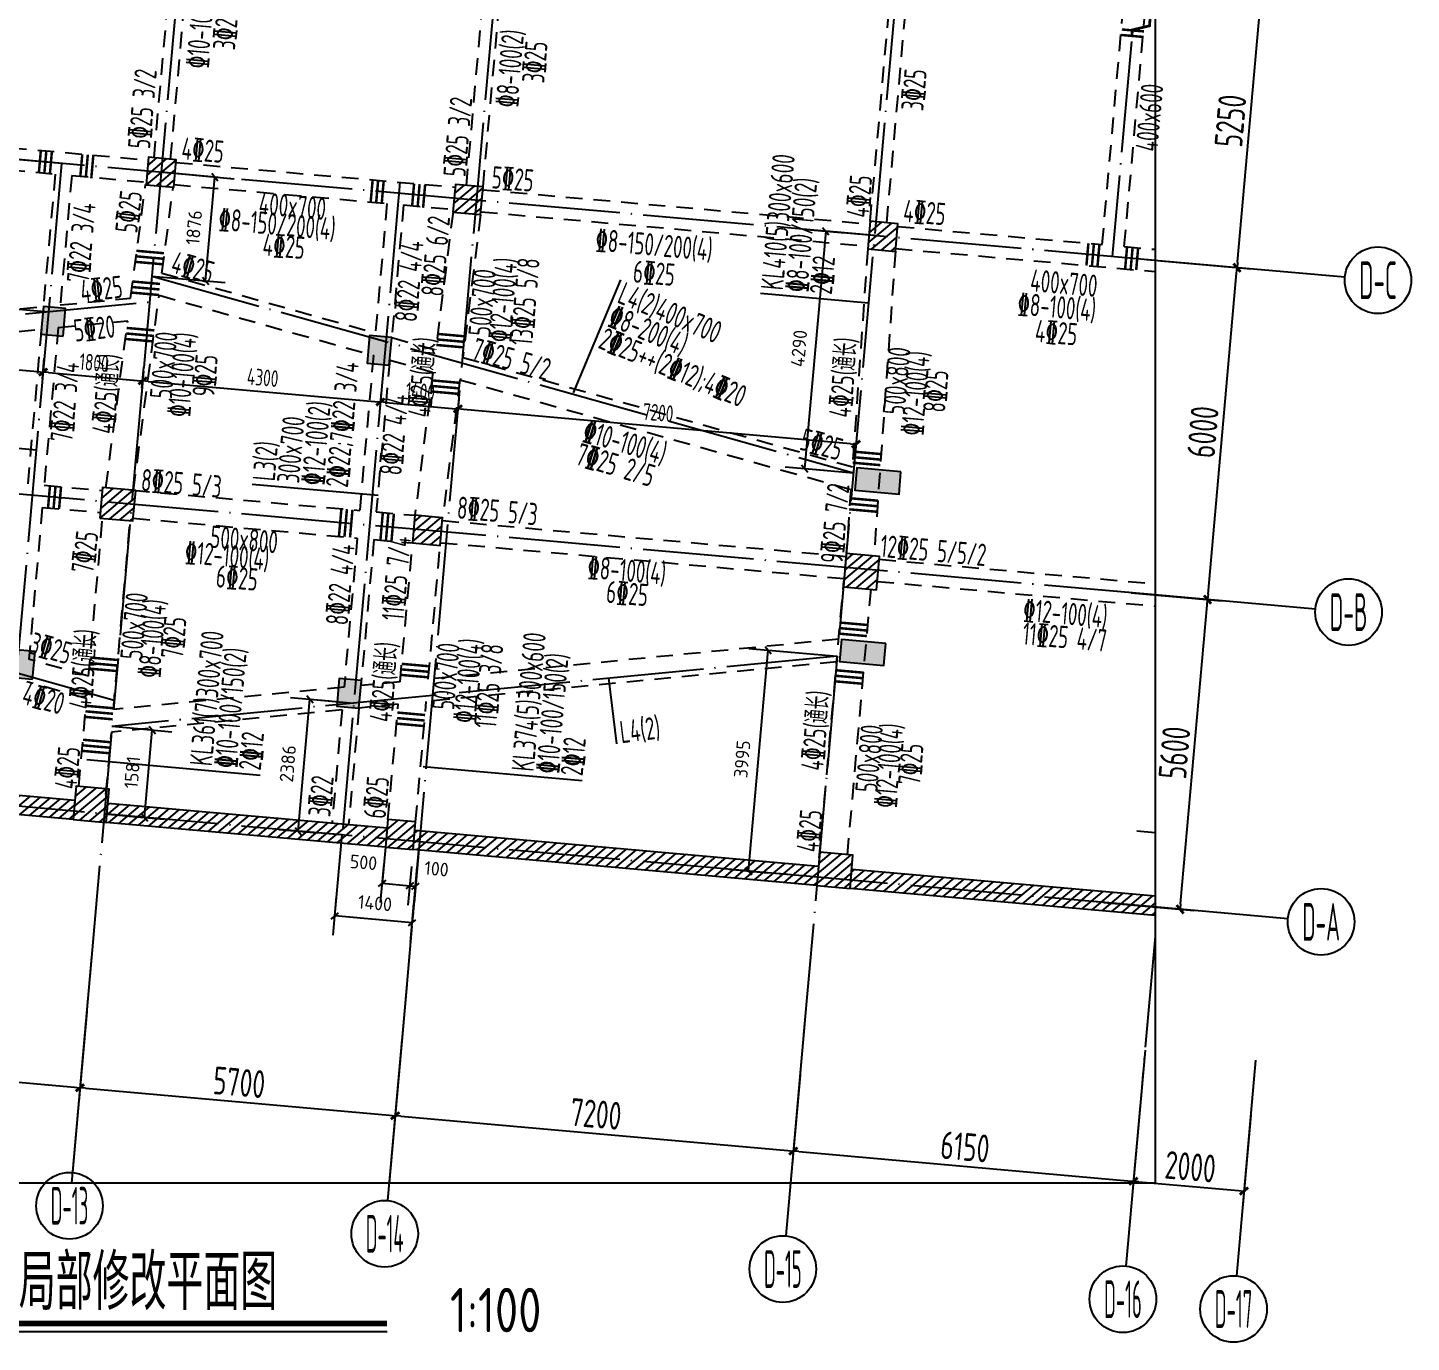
# Model space of a CAD drawing. Header units: millimetres. Extents: x 64473 to 386235, y 427387 to 703525.
# Drawn here: x 87080 to 112003, y 427387 to 451063 of the extents above; entities that cross this region are included whole.
import ezdxf
from ezdxf.enums import TextEntityAlignment as Align

# ---------------------------------------------------------------- set-up
doc = ezdxf.new("R2010")
doc.units = ezdxf.units.MM
doc.header["$LTSCALE"] = 100
doc.header["$PDMODE"] = 35
doc.header["$PDSIZE"] = 200
doc.linetypes.add('3', pattern=[5, 3, -2])
doc.linetypes.add('DOTE', pattern=[2.42, 2, -0.2, 0.02, -0.2])
for name, color, linetype in [('B-TEXT', 7, 'Continuous'), ('COLU', 7, 'Continuous'), ('DIM111', 3, 'Continuous'), ('HATCH', 254, 'Continuous'), ('h斜线-墙', 7, 'Continuous'), ('h斜线-柱', 7, 'Continuous'), ('L-AXIS', 3, 'Continuous'), ('L-dote', 253, 'DOTE'), ('L-吊筋', 1, 'Continuous'), ('L-箍筋', 1, 'Continuous'), ('PUB_DIM', 3, 'Continuous'), ('WALL', 3, 'Continuous'), ('垂直标注', 31, 'Continuous'), ('垂直钢筋', 27, 'Continuous'), ('层12000', 54, 'Continuous'), ('柱', 2, 'Continuous'), ('梁虚线', 4, '3'), ('梁说明', 2, 'Continuous'), ('水平标注', 2, 'Continuous'), ('水平钢筋', 30, 'Continuous'), ('沉降观测点', 7, 'Continuous')]:
    doc.layers.add(name, color=color, linetype=linetype)
doc.styles.add('_TCH_AXIS', font='tssdeng.shx', dxfattribs={"width": 0.7, "bigfont": 'tssdchn.shx'})
doc.styles.add('CADReader_TextStyle', font='tssdeng.shx', dxfattribs={"height": 0.2, "bigfont": 'gbcbig.shx'})
doc.styles.add('COMPLEX', font='tssdeng.shx', dxfattribs={"width": 0.7, "bigfont": 'tssdchn.shx'})
doc.styles.get("Standard").update_dxf_attribs({"font": 'tssdeng.shx', "width": 0.7, "bigfont": 'tssdchn.shx'})
doc.styles.add('TSSD_Dimension', font='Tssdeng.shx', dxfattribs={"width": 0.7, "bigfont": 'tssdchn.shx'})
doc.dimstyles.new('TSSD_100_100$0', dxfattribs={"dimtxt": 300, "dimasz": 100, "dimexe": 250, "dimexo": 250, "dimgap": 100, "dimtad": 1, "dimdec": 0, "dimzin": 0, "dimdsep": 46, "dimtxsty": 'TSSD_Dimension', "dimblk": '_tsdbk', "dimblk1": '_tsdbk', "dimblk2": '_tsdbk', "dimsah": 1, "dimcen": 0, "dimclrt": 7, "dimadec": 0, "dimazin": 0, "dimtfac": 1, "dimtdec": 0, "dimtix": 1, "dimtmove": 2, "dimatfit": 3, "dimldrblk": '_tsdbk', "dimfxl": 1, "dimtolj": 1, "dimtzin": 0, "dimarcsym": 0})
pattern_1 = [(39.931646, (-659548.43, -374800.4), (-81.517904, 97.384965), [])]
pattern_2 = [(39.931646, (-183448.6, -59234.35), (-81.517904, 97.384965), [])]

# ---------------------------------------------------------------- blocks, each defined once
blk = doc.blocks.new('_tsdbk')
blk.add_line((-1, 0), (0, 0))
at = {"const_width": 0.5}
blk.add_lwpolyline([(-0.7, -0.7), (0.7, 0.7)], dxfattribs=at)
blk = doc.blocks.new('*D855')
at = {"layer": 'Defpoints', "color": 0}
for p in [(93842, 433082), (101014, 432446), (100871, 430831)]:
    blk.add_point(p, dxfattribs=at)
at = {"layer": 'L-AXIS', "color": 0, "lineweight": -2}
for p, q in [((93820, 432833), (93677, 431218)), ((100992, 432197), (100849, 430582)), ((93799, 431459), (100771, 430840))]:
    blk.add_line(p, q, dxfattribs=at)
at = {"layer": 'L-AXIS', "color": 0, "lineweight": -2, "xscale": 100, "yscale": 100, "zscale": 100}
for p, rotation in [((93699, 431467), 174.9316457828995), ((100871, 430831), 354.9316457828995)]:
    blk.add_blockref('_tsdbk', p, dxfattribs=dict(at, rotation=rotation))
at = {"layer": 'L-AXIS', "color": 7, "insert": (97316, 431498), "char_height": 500, "attachment_point": 5, "rotation": 354.9316, "style": 'TSSD_Dimension'}
blk.add_mtext('\\A1;7200', dxfattribs=at)
blk = doc.blocks.new('*D856')
at = {"layer": 'Defpoints', "color": 0}
for p in [(88165, 433585), (93842, 433082), (93699, 431467)]:
    blk.add_point(p, dxfattribs=at)
at = {"layer": 'L-AXIS', "color": 0, "lineweight": -2}
for p, q in [((88143, 433336), (87999, 431722)), ((93820, 432833), (93677, 431218)), ((88121, 431962), (93600, 431476))]:
    blk.add_line(p, q, dxfattribs=at)
at = {"layer": 'L-AXIS', "color": 0, "lineweight": -2, "xscale": 100, "yscale": 100, "zscale": 100}
for p, rotation in [((88021, 431971), 174.9316457828995), ((93699, 431467), 354.9316457828995)]:
    blk.add_blockref('_tsdbk', p, dxfattribs=dict(at, rotation=rotation))
at = {"layer": 'L-AXIS', "color": 7, "insert": (90891, 432068), "char_height": 500, "attachment_point": 5, "rotation": 354.9316, "style": 'TSSD_Dimension'}
blk.add_mtext('\\A1;5700', dxfattribs=at)
blk = doc.blocks.new('*D857')
at = {"layer": 'Defpoints', "color": 0}
for p in [(82188, 434115), (88165, 433585), (88021, 431971)]:
    blk.add_point(p, dxfattribs=at)
at = {"layer": 'L-AXIS', "color": 0, "lineweight": -2}
for p, q in [((82166, 433866), (82023, 432252)), ((88143, 433336), (87999, 431722)), ((82145, 432492), (87922, 431980))]:
    blk.add_line(p, q, dxfattribs=at)
at = {"layer": 'L-AXIS', "color": 0, "lineweight": -2, "xscale": 100, "yscale": 100, "zscale": 100}
for p, rotation in [((82045, 432501), 174.9316457828995), ((88021, 431971), 354.9316457828995)]:
    blk.add_blockref('_tsdbk', p, dxfattribs=dict(at, rotation=rotation))
at = {"layer": 'L-AXIS', "color": 7, "insert": (85064, 432585), "char_height": 500, "attachment_point": 5, "rotation": 354.9316, "style": 'TSSD_Dimension'}
blk.add_mtext('\\A1;6000', dxfattribs=at)
blk = doc.blocks.new('*D858')
at = {"layer": 'Defpoints', "color": 0}
for p in [(101014, 432446), (107140, 431902), (106997, 430288)]:
    blk.add_point(p, dxfattribs=at)
at = {"layer": 'L-AXIS', "color": 0, "lineweight": -2}
for p, q in [((100992, 432197), (100849, 430582)), ((107118, 431653), (106975, 430039)), ((100971, 430822), (106897, 430297))]:
    blk.add_line(p, q, dxfattribs=at)
at = {"layer": 'L-AXIS', "color": 0, "lineweight": -2, "xscale": 100, "yscale": 100, "zscale": 100}
for p, rotation in [((100871, 430831), 174.9316457828995), ((106997, 430288), 354.9316457828995)]:
    blk.add_blockref('_tsdbk', p, dxfattribs=dict(at, rotation=rotation))
at = {"layer": 'L-AXIS', "color": 7, "insert": (103965, 430908), "char_height": 500, "attachment_point": 5, "rotation": 354.9316, "style": 'TSSD_Dimension'}
blk.add_mtext('\\A1;6150', dxfattribs=at)
blk = doc.blocks.new('*D859')
at = {"layer": 'Defpoints', "color": 0}
for p in [(107140, 431902), (109132, 431726), (108989, 430111)]:
    blk.add_point(p, dxfattribs=at)
at = {"layer": 'L-AXIS', "color": 0, "lineweight": -2}
for p, q in [((107118, 431653), (106975, 430039)), ((109110, 431477), (108967, 429862)), ((107097, 430279), (108890, 430120))]:
    blk.add_line(p, q, dxfattribs=at)
at = {"layer": 'L-AXIS', "color": 0, "lineweight": -2, "xscale": 100, "yscale": 100, "zscale": 100}
for p, rotation in [((106997, 430288), 174.9316457828995), ((108989, 430111), 354.9316457828995)]:
    blk.add_blockref('_tsdbk', p, dxfattribs=dict(at, rotation=rotation))
at = {"layer": 'L-AXIS', "color": 7, "insert": (108024, 430548), "char_height": 500, "attachment_point": 5, "rotation": 354.9316, "style": 'TSSD_Dimension'}
blk.add_mtext('\\A1;2000', dxfattribs=at)
blk = doc.blocks.new('2013120519334455')
at = {"layer": 'HATCH'}
h = blk.add_hatch(color=256, dxfattribs=at)
h.paths.add_polyline_path([(25000, 5100), (24200, 5100), (24200, 4700), (25000, 4700)])
h.paths.add_polyline_path([(25000, 2000), (24200, 2000), (24200, 1600), (25000, 1600)])
h.paths.add_polyline_path([(15650, 6200), (15650, 6700), (15250, 6700), (15250, 6200)])
h.paths.add_polyline_path([(15650, 0), (15650, 500), (15250, 500), (15250, 0)])
h.paths.add_polyline_path([(9750, 6200), (9750, 6700), (9350, 6700), (9350, 6200)])
h.paths.add_polyline_path([(9750, 0), (9750, 500), (9350, 500), (9350, 0)])
h.paths.add_polyline_path([(800, 5100), (0, 5100), (0, 4700), (800, 4700)])
h.paths.add_polyline_path([(800, 2000), (0, 2000), (0, 1600), (800, 1600)])
at = {"layer": '柱', "color": 2}
for points in [[(9750, 6200), (9750, 6700), (9350, 6700), (9350, 6200)], [(15650, 6200), (15650, 6700), (15250, 6700), (15250, 6200)], [(800, 5100), (0, 5100), (0, 4700), (800, 4700)], [(25000, 5100), (24200, 5100), (24200, 4700), (25000, 4700)], [(800, 2000), (0, 2000), (0, 1600), (800, 1600)], [(25000, 2000), (24200, 2000), (24200, 1600), (25000, 1600)], [(9750, 0), (9750, 500), (9350, 500), (9350, 0)], [(15650, 0), (15650, 500), (15250, 500), (15250, 0)]]:
    blk.add_lwpolyline(points, close=True, dxfattribs=at)
blk = doc.blocks.new('*D883')
at = {"layer": 'Defpoints', "color": 0}
for p in [(83140, 444852), (87358, 444861), (87324, 444481)]:
    blk.add_point(p, dxfattribs=at)
at = {"layer": 'DIM111', "color": 0, "lineweight": -2}
for p, q in [((83162, 445101), (83196, 445481)), ((83274, 445223), (87258, 444870)), ((87346, 444730), (87380, 445110))]:
    blk.add_line(p, q, dxfattribs=at)
at = {"layer": 'DIM111', "color": 0, "lineweight": -2, "xscale": 100, "yscale": 100, "zscale": 100}
for p, rotation in [((83174, 445232), 174.9316211074427), ((87358, 444861), 354.9316211074427)]:
    blk.add_blockref('_tsdbk', p, dxfattribs=dict(at, rotation=rotation))
at = {"layer": 'DIM111', "color": 7, "insert": (85288, 445296), "char_height": 300, "attachment_point": 5, "rotation": 354.9316, "style": 'TSSD_Dimension'}
blk.add_mtext('\\A1;4200', dxfattribs=at)
blk = doc.blocks.new('*D885')
at = {"layer": 'Defpoints', "color": 0}
for p in [(89151, 444702), (87324, 444481), (89117, 444322)]:
    blk.add_point(p, dxfattribs=at)
at = {"layer": 'DIM111', "color": 0, "lineweight": -2}
for p, q in [((87346, 444730), (87380, 445110)), ((89139, 444571), (89173, 444951)), ((87457, 444852), (89051, 444711))]:
    blk.add_line(p, q, dxfattribs=at)
at = {"layer": 'DIM111', "color": 0, "lineweight": -2, "xscale": 100, "yscale": 100, "zscale": 100}
for p, rotation in [((87358, 444861), 174.9315881653573), ((89151, 444702), 354.9315881653573)]:
    blk.add_blockref('_tsdbk', p, dxfattribs=dict(at, rotation=rotation))
at = {"layer": 'DIM111', "color": 7, "insert": (88276, 445030), "char_height": 300, "attachment_point": 5, "rotation": 354.9316, "style": 'TSSD_Dimension'}
blk.add_mtext('\\A1;1800', dxfattribs=at)
blk = doc.blocks.new('*D886')
at = {"layer": 'Defpoints', "color": 0}
for p in [(89188, 445124), (93471, 444744), (93434, 444322)]:
    blk.add_point(p, dxfattribs=at)
at = {"layer": 'DIM111', "color": 0, "lineweight": -2}
for p, q in [((89166, 444875), (89129, 444453)), ((89250, 444693), (93334, 444331)), ((93449, 444495), (93412, 444073))]:
    blk.add_line(p, q, dxfattribs=at)
at = {"layer": 'DIM111', "color": 0, "lineweight": -2, "xscale": 100, "yscale": 100, "zscale": 100}
for p, rotation in [((89151, 444702), 174.9316211074427), ((93434, 444322), 354.9316211074427)]:
    blk.add_blockref('_tsdbk', p, dxfattribs=dict(at, rotation=rotation))
at = {"layer": 'DIM111', "color": 7, "insert": (91314, 444761), "char_height": 300, "attachment_point": 5, "rotation": 354.9316, "style": 'TSSD_Dimension'}
blk.add_mtext('\\A1;4300', dxfattribs=at)
blk = doc.blocks.new('*D887')
at = {"layer": 'Defpoints', "color": 0}
for p in [(93471, 444744), (94866, 444620), (94828, 444198)]:
    blk.add_point(p, dxfattribs=at)
at = {"layer": 'DIM111', "color": 0, "lineweight": -2}
for p, q in [((93449, 444495), (93412, 444073)), ((93534, 444313), (94729, 444207)), ((94844, 444371), (94806, 443949))]:
    blk.add_line(p, q, dxfattribs=at)
at = {"layer": 'DIM111', "color": 0, "lineweight": -2, "xscale": 100, "yscale": 100, "zscale": 100}
for p, rotation in [((93434, 444322), 174.9315699368263), ((94828, 444198), 354.9315699368262)]:
    blk.add_blockref('_tsdbk', p, dxfattribs=dict(at, rotation=rotation))
at = {"layer": 'DIM111', "color": 7, "insert": (94153, 444509), "char_height": 300, "attachment_point": 5, "rotation": 354.9316, "style": 'TSSD_Dimension'}
blk.add_mtext('\\A1;1400', dxfattribs=at)
blk = doc.blocks.new('*D888')
at = {"layer": 'Defpoints', "color": 0}
for p in [(94866, 444620), (102038, 443984), (102000, 443562)]:
    blk.add_point(p, dxfattribs=at)
at = {"layer": 'DIM111', "color": 0, "lineweight": -2}
for p, q in [((94844, 444371), (94806, 443949)), ((94928, 444190), (101901, 443571)), ((102015, 443735), (101978, 443313))]:
    blk.add_line(p, q, dxfattribs=at)
at = {"layer": 'DIM111', "color": 0, "lineweight": -2, "xscale": 100, "yscale": 100, "zscale": 100}
for p, rotation in [((94828, 444198), 174.9316310439509), ((102000, 443562), 354.9316310439509)]:
    blk.add_blockref('_tsdbk', p, dxfattribs=dict(at, rotation=rotation))
at = {"layer": 'DIM111', "color": 7, "insert": (98436, 444129), "char_height": 300, "attachment_point": 5, "rotation": 354.9316, "style": 'TSSD_Dimension'}
blk.add_mtext('\\A1;7200', dxfattribs=at)
blk = doc.blocks.new('_AXISO')
blk.add_circle((0, 0), 0.5)
at = {"layer": 'B-TEXT', "style": 'COMPLEX', "width": 1.450893}
blk.add_attdef('A', text='', height=0.56, dxfattribs=at).set_placement((0.249375, -0.28), (0.749375, -0.28), align=Align.FIT)
blk = doc.blocks.new('*D891')
at = {"layer": 'Defpoints', "color": 0}
for p in [(107704, 452113), (109327, 451969), (107240, 446883)]:
    blk.add_point(p, dxfattribs=at)
at = {"layer": 'L-AXIS', "color": 0, "lineweight": -2}
for p, q in [((107953, 452091), (109576, 451947)), ((108872, 446839), (109318, 451869)), ((107489, 446861), (109112, 446717))]:
    blk.add_line(p, q, dxfattribs=at)
at = {"layer": 'L-AXIS', "color": 0, "lineweight": -2, "xscale": 100, "yscale": 100, "zscale": 100}
for p, rotation in [((109327, 451969), 84.93164578923876), ((108863, 446739), 264.9316457892388)]:
    blk.add_blockref('_tsdbk', p, dxfattribs=dict(at, rotation=rotation))
at = {"layer": 'L-AXIS', "color": 7, "insert": (108746, 449385), "char_height": 500, "attachment_point": 5, "rotation": 84.9316, "style": 'TSSD_Dimension'}
blk.add_mtext('\\A1;5250', dxfattribs=at)
blk = doc.blocks.new('*D892')
at = {"layer": 'Defpoints', "color": 0}
for p in [(107240, 446883), (108863, 446739), (106710, 440907)]:
    blk.add_point(p, dxfattribs=at)
at = {"layer": 'L-AXIS', "color": 0, "lineweight": -2}
for p, q in [((107489, 446861), (109112, 446717)), ((108342, 440862), (108854, 446640)), ((106959, 440885), (108582, 440741))]:
    blk.add_line(p, q, dxfattribs=at)
at = {"layer": 'L-AXIS', "color": 0, "lineweight": -2, "xscale": 100, "yscale": 100, "zscale": 100}
for p, rotation in [((108863, 446739), 84.93164578923876), ((108333, 440763), 264.9316457892388)]:
    blk.add_blockref('_tsdbk', p, dxfattribs=dict(at, rotation=rotation))
at = {"layer": 'L-AXIS', "color": 7, "insert": (108249, 443782), "char_height": 500, "attachment_point": 5, "rotation": 84.9316, "style": 'TSSD_Dimension'}
blk.add_mtext('\\A1;6000', dxfattribs=at)
blk = doc.blocks.new('*D893')
at = {"layer": 'Defpoints', "color": 0}
for p in [(106710, 440907), (108333, 440763), (106215, 435329)]:
    blk.add_point(p, dxfattribs=at)
at = {"layer": 'L-AXIS', "color": 0, "lineweight": -2}
for p, q in [((106959, 440885), (108582, 440741)), ((107847, 435285), (108324, 440663)), ((106464, 435307), (108087, 435163))]:
    blk.add_line(p, q, dxfattribs=at)
at = {"layer": 'L-AXIS', "color": 0, "lineweight": -2, "xscale": 100, "yscale": 100, "zscale": 100}
for p, rotation in [((108333, 440763), 84.93164578923876), ((107838, 435185), 264.9316457892388)]:
    blk.add_blockref('_tsdbk', p, dxfattribs=dict(at, rotation=rotation))
at = {"layer": 'L-AXIS', "color": 7, "insert": (107737, 438005), "char_height": 500, "attachment_point": 5, "rotation": 84.9316, "style": 'TSSD_Dimension'}
blk.add_mtext('\\A1;5600', dxfattribs=at)

msp = doc.modelspace()

# ---------------------------------------------------------------- hatches: boundary and pattern name
at = {"layer": 'h斜线-墙'}
h = msp.add_hatch(dxfattribs=at)
h.set_pattern_fill('ANSI31', color=256, scale=40, angle=-5.06835, style=0)
h.set_pattern_definition(pattern_2)
h.paths.add_polyline_path([(82749.1, 437610.9), (87928.8, 437151.6), (87897.9, 436802.9), (82718.2, 437262.3)])
h = msp.add_hatch(dxfattribs=at)
h.set_pattern_fill('ANSI31', color=256, scale=40, angle=-5.06835, style=0)
h.set_pattern_definition(pattern_2)
h.paths.add_polyline_path([(88526.4, 437098.5), (93556.7, 436652.4), (93525.8, 436303.8), (88495.5, 436749.9)])
h = msp.add_hatch(dxfattribs=at)
h.set_pattern_fill('ANSI31', color=256, scale=40, angle=-5.06835, style=0)
h.set_pattern_definition(pattern_2)
h.paths.add_polyline_path([(94054.7, 436608.2), (101326.2, 435963.3), (101295.3, 435614.7), (94023.8, 436259.6)])
h = msp.add_hatch(dxfattribs=at)
h.set_pattern_fill('ANSI31', color=256, scale=40, angle=-5.06835, style=0)
h.set_pattern_definition(pattern_2)
edge = h.paths.add_edge_path()
edge.add_line((107387.6, 435074.4), (101892.9, 435561.7))
edge.add_line((101892.9, 435561.7), (101923.8, 435910.3))
edge.add_line((101923.8, 435910.3), (107387.6, 435425.7))
at = {"layer": 'h斜线-柱'}
h = msp.add_hatch(dxfattribs=at)
h.set_pattern_fill('ANSI31', color=256, scale=40, angle=-5.06835, style=0)
h.set_pattern_definition(pattern_1)
h.paths.add_polyline_path([(89212.6, 448231.5), (89710.7, 448187.3), (89754.9, 448685.3), (89256.8, 448729.5)])
h = msp.add_hatch(dxfattribs=at)
h.set_pattern_fill('ANSI31', color=256, scale=40, angle=-5.06835, style=0)
h.set_pattern_definition(pattern_1)
h.paths.add_polyline_path([(94740.9, 447741.1), (95239, 447697), (95283.2, 448195), (94785.1, 448239.2)])
h = msp.add_hatch(dxfattribs=at)
h.set_pattern_fill('ANSI31', color=256, scale=40, angle=-5.06835, style=0)
h.set_pattern_definition(pattern_1)
h.paths.add_polyline_path([(102211.6, 447078.6), (102709.7, 447034.4), (102753.8, 447532.4), (102255.8, 447576.6)])
h = msp.add_hatch(dxfattribs=at)
h.set_pattern_fill('ANSI31', color=256, scale=40, angle=-5.06835, style=0)
h.set_pattern_definition(pattern_1)
h.paths.add_polyline_path([(88379.3, 442231.6), (88977, 442178.6), (89025.6, 442726.5), (88427.9, 442779.5)])
h = msp.add_hatch(dxfattribs=at)
h.set_pattern_fill('ANSI31', color=256, scale=40, angle=-5.06835, style=0)
h.set_pattern_definition(pattern_1)
h.paths.add_polyline_path([(94011.7, 441782.3), (94509.7, 441738.1), (94553.9, 442236.1), (94055.8, 442280.3)])
h = msp.add_hatch(dxfattribs=at)
h.set_pattern_fill('ANSI31', color=256, scale=40, angle=-5.06835, style=0)
h.set_pattern_definition([(39.931646, (-667517.16, -374093.82), (-81.517904, 97.384965), [])])
h.paths.add_polyline_path([(101772.3, 440993.4), (102370, 440940.4), (102423, 441538.1), (101825.3, 441591.1)])
h = msp.add_hatch(dxfattribs=at)
h.set_pattern_fill('ANSI31', color=256, scale=40, angle=-5.06835, style=0)
h.set_pattern_definition(pattern_1)
h.paths.add_polyline_path([(87897.9, 436802.9), (88495.5, 436749.9), (88548.5, 437347.6), (87950.9, 437400.6)])
h = msp.add_hatch(dxfattribs=at)
h.set_pattern_fill('ANSI31', color=256, scale=40, angle=-5.06835, style=0)
h.set_pattern_definition(pattern_1)
h.paths.add_polyline_path([(93525.8, 436303.8), (94023.8, 436259.6), (94068, 436757.7), (93569.9, 436801.8)])
h = msp.add_hatch(dxfattribs=at)
h.set_pattern_fill('ANSI31', color=256, scale=40, angle=-5.06835, style=0)
h.set_pattern_definition(pattern_1)
h.paths.add_polyline_path([(101295.3, 435614.7), (101892.9, 435561.7), (101945.9, 436159.3), (101348.3, 436212.3)])

# ---------------------------------------------------------------- linework, layer by layer
at = {"layer": 'COLU'}
for points in [[(89212.6, 448231.5), (89710.7, 448187.3), (89754.9, 448685.3), (89256.8, 448729.5)], [(94740.9, 447741.1), (95239, 447697), (95283.2, 448195), (94785.1, 448239.2)], [(102211.6, 447078.6), (102709.7, 447034.4), (102753.8, 447532.4), (102255.8, 447576.6)], [(88379.3, 442231.6), (88977, 442178.6), (89025.6, 442726.5), (88427.9, 442779.5)], [(94011.7, 441782.3), (94509.7, 441738.1), (94553.9, 442236.1), (94055.8, 442280.3)], [(101772.3, 440993.4), (102370, 440940.4), (102423, 441538.1), (101825.3, 441591.1)], [(87897.9, 436802.9), (88495.5, 436749.9), (88548.5, 437347.6), (87950.9, 437400.6)], [(93525.8, 436303.8), (94023.8, 436259.6), (94068, 436757.7), (93569.9, 436801.8)], [(101295.3, 435614.7), (101892.9, 435561.7), (101945.9, 436159.3), (101348.3, 436212.3)]]:
    msp.add_lwpolyline(points, close=True, dxfattribs=at)
at = {"layer": 'L-AXIS'}
for p, q in [((110805.3, 446567.1), (107239.9, 446883.3)), ((110275.2, 440590.5), (106709.8, 440906.8)), ((109780.5, 435012.4), (106215.1, 435328.6)), ((88230.6, 434329.5), (87886, 430443.8)), ((93908.4, 433825.9), (93563.7, 429940.3)), ((88164.6, 433585.3), (87869.1, 430253.3)), ((101080.2, 433189.8), (100735.6, 429304.2)), ((93842.4, 433081.8), (93591.5, 430253.3)), ((101014.2, 432445.7), (100819.8, 430253.3)), ((107206.2, 432646.5), (106861.5, 428760.9)), ((109198.3, 432469.8), (108853.7, 428584.2)), ((107140.2, 431902.4), (106993.9, 430253.3))]:
    msp.add_line(p, q, dxfattribs=at)
at = {"layer": 'L-dote', "ltscale": 10}
for p, q in [((92128, 478272.9), (88625.6, 438782.3)), ((97850.4, 478272.9), (93842.4, 433081.8)), ((105078.7, 478272.9), (101679.4, 439945.9)), ((107387.6, 455633.6), (106616.5, 446938.9)), ((107387.6, 446870.5), (65085, 450622.3)), ((107387.6, 440846.9), (65085, 444598.8)), ((101661.4, 439743.2), (101014.2, 432445.7)), ((107387.6, 435224.9), (65085, 438976.8)), ((88589.6, 438376.9), (88164.6, 433585.3)), ((107387.6, 434692.8), (107140.2, 431902.4))]:
    msp.add_line(p, q, dxfattribs=at)
at = {"layer": 'L-dote', "color": 1, "ltscale": 10}
for p, q in [((87692, 448617.3), (86667.2, 437062.7)), ((93785.8, 448277.6), (92736.6, 436448.5)), ((89318.1, 446590.2), (101954.4, 443045.9)), ((74998.7, 444741.1), (89276.7, 446123.7)), ((88640, 438944.7), (70052.2, 444158.2)), ((101661.4, 439743.2), (88598.6, 438478.3))]:
    msp.add_line(p, q, dxfattribs=at)
at = {"layer": 'L-吊筋', "const_width": 50}
msp.add_lwpolyline([(106969.9, 450923.2), (106978.7, 451022.8), (107286.4, 451095.9), (107326.1, 451544.1), (107036.1, 451670.2), (107045, 451769.8)], dxfattribs=at)
at = {"layer": 'L-箍筋', "const_width": 44.9}
for points in [[(106780.2, 450930.9), (107178.6, 450895.5)], [(106789, 451030.5), (107187.5, 450995.1)], [(87317.1, 448849.7), (87282.4, 448458.4)], [(87415.9, 448840.9), (87381, 448446.9)], [(87516.3, 448832), (87481.1, 448435.2)], [(88063.7, 448783.4), (88027.2, 448371.7)], [(88163.3, 448774.5), (88126.5, 448360.2)], [(88262.8, 448765.7), (88225.8, 448348.7)], [(93293.6, 448319.6), (93258.9, 447928.3)], [(93392.4, 448310.8), (93357.5, 447916.8)], [(93492.8, 448301.9), (93457.7, 447905.2)], [(94040.3, 448253.3), (94003.8, 447841.7)], [(94139.8, 448244.5), (94103.1, 447830.1)], [(94239.3, 448235.6), (94202.4, 447818.6)], [(106185.9, 447177.8), (106150.6, 446779.4)], [(106285.5, 447169), (106250.2, 446770.6)], [(106385.1, 447160.2), (106349.8, 446761.7)], [(106883.2, 447116), (106847.8, 446717.6)], [(106982.8, 447107.2), (106947.5, 446708.7)], [(107082.4, 447098.3), (107047.1, 446699.9)], [(89029.4, 446945), (89527.5, 446900.8)], [(89038.2, 447044.6), (89536.3, 447000.4)], [(89020.6, 446845.4), (89518.6, 446801.2)], [(88957.1, 446392.1), (89455.1, 446347.9)], [(88965.9, 446491.7), (89464, 446447.5)], [(88948.2, 446292.5), (89446.3, 446248.3)], [(88864.8, 445654.9), (89362.9, 445610.7)], [(88847.1, 445455.6), (89345.2, 445411.5)], [(88856, 445555.2), (89354, 445511.1)], [(94449.6, 445448.3), (94947.7, 445404.2)], [(94458.5, 445547.9), (94956.5, 445503.8)], [(94440.8, 445348.7), (94938.8, 445304.5)], [(94348.5, 444611.5), (94846.6, 444567.3)], [(94357.4, 444711.1), (94855.4, 444666.9)], [(94339.7, 444511.9), (94837.7, 444467.7)], [(101958.2, 443427.3), (102456.3, 443383.1)], [(101940.6, 443228.1), (102438.6, 443183.9)], [(101949.4, 443327.7), (102447.4, 443283.5)], [(87482.1, 442813.2), (87446.8, 442414.7)], [(87581.6, 442804.3), (87546.3, 442405.9)], [(87681.2, 442795.5), (87645.8, 442397.1)], [(92731.6, 442403.3), (92687.4, 441905)], [(92830.2, 442391.8), (92786, 441893.6)], [(92930.3, 442380.1), (92886.2, 441881.9)], [(101877.8, 442388.5), (102375.9, 442344.4)], [(101886.6, 442488.1), (102384.7, 442444)], [(101895.5, 442587.8), (102393.5, 442543.6)], [(93477.8, 442331.8), (93433.6, 441833.5)], [(93577.1, 442320.2), (93532.9, 441822)], [(93676.4, 442308.7), (93632.2, 441810.5)], [(101697.5, 440149.5), (102195.5, 440105.4)], [(101706.3, 440249.1), (102204.4, 440205)], [(101715.1, 440348.7), (102213.2, 440304.6)], [(88197.9, 439619.5), (88695.9, 439575.3)], [(88206.7, 439719.1), (88704.7, 439674.9)], [(88189, 439519.9), (88687.1, 439475.7)], [(93801, 439406.5), (94299, 439362.3)], [(93809.8, 439506.1), (94307.8, 439461.9)], [(93818.6, 439605.7), (94316.7, 439561.6)], [(101630.2, 439390.8), (102128.2, 439346.6)], [(101639, 439490.4), (102137.1, 439446.2)], [(101621.3, 439291.2), (102119.4, 439247)], [(88111.9, 438650.8), (88610, 438606.6)], [(88120.8, 438750.4), (88618.8, 438706.2)], [(88129.6, 438850), (88627.7, 438805.9)], [(93732, 438628.7), (94230, 438584.5)], [(93740.8, 438728.3), (94238.9, 438684.1)], [(93723.1, 438529.1), (94221.2, 438484.9)], [(88066.5, 438138.7), (88564.6, 438094.6)], [(88075.3, 438238.3), (88573.4, 438194.2)], [(88057.7, 438039.1), (88555.7, 437994.9)]]:
    msp.add_lwpolyline(points, dxfattribs=at)
at = {"layer": 'PUB_DIM', "color": 254, "linetype": 'Continuous', "true_color": 0xd6d6d6}
for points in [[(87692, 448617.3), (85773.2, 448787.5), (85536.4, 446117.5), (87455.2, 445947.3)], [(89318.1, 446590.2), (90285.7, 446504.4), (90451.4, 448372.6), (89483.8, 448458.4)], [(90102.8, 448403.5), (90800, 448341.7)], [(90395.2, 448439.7), (90507.5, 448305.5)], [(102333.3, 447318.8), (101454.4, 447396.7), (101075.4, 443123.9), (101954.4, 443045.9)], [(101105.8, 447427.6), (101803, 447365.8)], [(101398.2, 447463.8), (101510.6, 447329.6)], [(89937.1, 446535.3), (90634.3, 446473.4)], [(90229.5, 446571.5), (90341.9, 446437.3)], [(100726.8, 443154.8), (101424.1, 443093)], [(101019.3, 443191), (101131.6, 443056.8)], [(100362, 439920.6), (100474.3, 439786.4)], [(101308.5, 435764.1), (100065.2, 435874.4), (100418.2, 439853.5), (101661.4, 439743.2)], [(100069.5, 439884.4), (100766.8, 439822.6)], [(91815, 439001.1), (92512.2, 438939.2)], [(92743.3, 436523.8), (91952.8, 436593.9), (92163.6, 438970.2), (92954.1, 438900)], [(92107.4, 439037.2), (92219.8, 438903.1)], [(88459, 436903.8), (89185.6, 436839.3), (89325.2, 438413.8), (88598.6, 438478.3)], [(88976.6, 438444.8), (89673.9, 438382.9)], [(89269.1, 438480.9), (89381.4, 438346.8)], [(89129.4, 436906.4), (89241.8, 436772.2)], [(88837, 436870.2), (89534.2, 436808.4)], [(91896.7, 436661), (92009, 436526.8)], [(91604.2, 436624.8), (92301.5, 436563)], [(94136.7, 436400.2), (94007.3, 434941.5), (92613.9, 435065.1), (92743.3, 436523.8)], [(93525.8, 436303.8), (93468.1, 435653.8), (93966.2, 435609.6), (94065.8, 435600.8), (94123.4, 436250.8)], [(93437.2, 435305.2), (93499, 436002.4)], [(93935.2, 435261), (93997.1, 435958.2)], [(94034.9, 435252.1), (94096.7, 435949.4)], [(99716.6, 435905.3), (100413.9, 435843.5)], [(100009.1, 435941.5), (100121.4, 435807.3)], [(93401, 435597.6), (93535.2, 435709.9)], [(93899.1, 435553.4), (94033.3, 435665.8)], [(93998.7, 435544.6), (94132.9, 435656.9)], [(92583, 434716.4), (92644.9, 435413.7)], [(93976.4, 434592.8), (94038.2, 435290.1)], [(92546.8, 435008.9), (92681, 435121.2)], [(93940.2, 434885.3), (94074.4, 434997.7)]]:
    msp.add_lwpolyline(points, dxfattribs=at)
at = {"layer": 'WALL'}
for points in [[(82749.1, 437610.9), (87928.8, 437151.6), (87897.9, 436802.9), (82718.2, 437262.3)], [(88526.4, 437098.5), (93556.7, 436652.4), (93525.8, 436303.8), (88495.5, 436749.9)], [(94054.7, 436608.2), (101326.2, 435963.3), (101295.3, 435614.7), (94023.8, 436259.6)]]:
    msp.add_lwpolyline(points, close=True, dxfattribs=at)
msp.add_lwpolyline([(107387.6, 435074.4), (101892.9, 435561.7), (101923.8, 435910.3), (107387.6, 435425.7)], dxfattribs=at)
at = {"layer": '垂直标注'}
for p, q in [((100278.9, 446280.8), (102225.9, 446108.2)), ((91270.7, 437596.7), (88143.4, 437874)), ((97068.6, 437497.7), (94206.4, 437751.5)), ((107058.9, 436599.8), (107387.6, 436570.6))]:
    msp.add_line(p, q, dxfattribs=at)
at = {"layer": '垂直标注', "color": 6}
for p, q in [((84947.3, 443662.2), (87241.6, 443458.7)), ((91122.8, 442843.1), (93393.4, 442641.7))]:
    msp.add_line(p, q, dxfattribs=at)
at = {"layer": '层12000', "color": 30, "linetype": '3'}
for p, q in [((87574.7, 448426.9), (87362.9, 446038.9)), ((87873.5, 448400.4), (87666.7, 446068.3)), ((88935, 446191.1), (89202.6, 448236.3)), ((89498.4, 446643.5), (89700, 448184.2)), ((93551.2, 447896.9), (93344.4, 445564.7)), ((93850.1, 447870.4), (93638.3, 445482.3)), ((94741.5, 447748.4), (94429.4, 445260.4)), ((95239, 447697), (94916.2, 445123.9)), ((102211.6, 447078.6), (101935.4, 443155.1)), ((102710, 447038.4), (102323.7, 441550.9)), ((89498.4, 446643.5), (93344.4, 445564.7)), ((87666.7, 446068.3), (88935, 446191.1)), ((88985.9, 442726), (89446, 446242.7)), ((89446, 446242.7), (93308.4, 445159.4)), ((83463.1, 445661.2), (87362.9, 446038.9)), ((83427.2, 445255.9), (87326.9, 445633.5)), ((87326.9, 445633.5), (87080, 442848.8)), ((87630.7, 445663), (87378.8, 442822.3)), ((87630.7, 445663), (88881.7, 445784.1)), ((88488.4, 442778.1), (88881.7, 445784.1)), ((93638.2, 445482.3), (94429.4, 445260.4)), ((93308.4, 445159.4), (93060.9, 442368.6)), ((93602.3, 445077), (93359.7, 442342.1)), ((93602.3, 445077), (94379, 444859.1)), ((94916.2, 445123.9), (101935.4, 443155.1)), ((94379, 444859.1), (94056.4, 442287.6)), ((94865.8, 444722.6), (94553.9, 442236.1)), ((94865.8, 444722.6), (101906.7, 442747.7)), ((88975.5, 442730.9), (93060.9, 442368.6)), ((101906.7, 442747.7), (101825.3, 441591.1)), ((87343.4, 442423.9), (87100.8, 439688)), ((88177.2, 439386.1), (88429.1, 442227.2)), ((88625.6, 438782.3), (88931.6, 442233)), ((88981.4, 442228.4), (93016.7, 441870.5)), ((93359.7, 442342.1), (94056.6, 442280.3)), ((93016.7, 441870.5), (92778.5, 439184.4)), ((93315.6, 441844), (93082.3, 439213.9)), ((93315.6, 441844), (94012.9, 441782.2)), ((93789.9, 439282.4), (94011.7, 441782.3)), ((94296.3, 439331.4), (94509.7, 441738.2)), ((101846.3, 436168.2), (102270.4, 440949.2)), ((101688.4, 440047.2), (94296.3, 439331.4)), ((88177.2, 439386.1), (87100.8, 439688)), ((101652.4, 439641.9), (94260.3, 438926.1)), ((101339.4, 436112.7), (101661.4, 439743.2)), ((88141.2, 438980.8), (87064.8, 439282.7)), ((92778.5, 439184.4), (88625.6, 438782.3)), ((93789.9, 439282.4), (93082.3, 439213.9)), ((88000.7, 437396.2), (88141.2, 438980.8)), ((94068, 436757.7), (94260.3, 438926.1)), ((92742.6, 438779.1), (88589.6, 438376.9)), ((92742.6, 438779.1), (92561.8, 436740.7)), ((93046.3, 438808.5), (92860.6, 436714.1)), ((93754, 438877), (93046.3, 438808.5)), ((93569.9, 436801.5), (93754, 438877)), ((88489.8, 437251.6), (88588, 438358.3))]:
    msp.add_line(p, q, dxfattribs=at)
at = {"layer": '层12000', "color": 254}
msp.add_lwpolyline([(65058.5, 478278.6), (107387.9, 478278.6), (107387.9, 430253.3), (65058.5, 430253.3)], close=True, dxfattribs=at)
at = {"layer": '梁虚线'}
for p, q in [((89356.4, 448720.5), (89776, 453451.9)), ((89655.3, 448694.3), (90074.9, 453425.8)), ((94984.3, 448221.5), (95404, 452952.9)), ((95283.2, 448195), (95651.3, 452345.7)), ((102554.6, 447550.2), (102974.3, 452281.6)), ((106435, 447155.8), (106863.4, 451986.8)), ((106833.4, 447120.4), (107261.8, 451951.5)), ((102255.8, 447576.3), (102623.9, 451727.3)), ((83773.7, 449165.6), (89252.2, 448679.7)), ((83738.8, 448767.1), (87574.7, 448426.9)), ((89750.2, 448635.5), (94780.5, 448189.4)), ((87873.5, 448400.4), (89217.3, 448281.2)), ((89715.3, 448237.1), (93551.2, 447896.9)), ((95278.5, 448145.2), (102251.1, 447526.8)), ((93850.1, 447870.4), (94745.4, 447791)), ((95243.6, 447746.8), (102216.3, 447128.3)), ((102749.2, 447482.7), (106435, 447155.8)), ((106833.4, 447120.4), (107387.6, 447071.3)), ((102714.3, 447084.2), (107387.6, 446669.7)), ((87378.8, 442822.3), (88423.5, 442729.7)), ((87343.4, 442423.9), (88388.2, 442331.2)), ((88625.6, 438782.3), (88931.6, 442233)), ((94550.2, 442186.3), (101820.7, 441541.5)), ((94515.4, 441787.8), (101785.8, 441143)), ((102418.6, 441488.4), (107387.6, 441047.7)), ((102383.2, 441090), (107387.6, 440646.1))]:
    msp.add_line(p, q, dxfattribs=at)
at = {"layer": '梁虚线', "color": 30}
msp.add_line((101679.4, 439945.9), (101781.1, 441093), dxfattribs=at)
at = {"layer": '梁说明', "const_width": 100}
msp.add_lwpolyline([(93552.4, 427723.8), (77850.1, 427723.8)], dxfattribs=at)
at = {"layer": '梁说明'}
msp.add_lwpolyline([(93552.4, 427573.8), (77850.1, 427573.8)], dxfattribs=at)
at = {"layer": '水平标注', "color": 6}
for p, q in [((97760.9, 446522.8), (96905.9, 444488.3)), ((97693.2, 438164.7), (97547.4, 439347.1))]:
    msp.add_line(p, q, dxfattribs=at)

# ---------------------------------------------------------------- block references
at = {"layer": 'L-AXIS'}
ref = msp.add_blockref('_AXISO', (111402.9, 446514.1), dxfattribs=dict(at, xscale=1199.999999999998, yscale=1200, zscale=1200, rotation=359.9996457873791))
ref.add_attrib('A', 'D-C', dxfattribs={"color": 7, "height": 678.82, "rotation": 359.99965, "style": '_TCH_AXIS', "width": 0.33871}).set_placement((111063.5, 446174.7), (111742.3, 446174.7), align=Align.FIT)
ref = msp.add_blockref('_AXISO', (110872.9, 440537.5), dxfattribs=dict(at, xscale=1199.999999999998, yscale=1200, zscale=1200, rotation=359.9996457873791))
ref.add_attrib('A', 'D-B', dxfattribs={"color": 7, "height": 678.82, "rotation": 359.99965, "style": '_TCH_AXIS', "width": 0.344262}).set_placement((110533.5, 440198.1), (111212.3, 440198.1), align=Align.FIT)
ref = msp.add_blockref('_AXISO', (110378.1, 434959.4), dxfattribs=dict(at, xscale=1199.999999999998, yscale=1200, zscale=1200, rotation=359.9996457873791))
ref.add_attrib('A', 'D-A', dxfattribs={"color": 7, "height": 678.82, "rotation": 359.99965, "style": '_TCH_AXIS', "width": 0.333333}).set_placement((110038.7, 434620), (110717.6, 434620), align=Align.FIT)
ref = msp.add_blockref('_AXISO', (87833, 429846.2), dxfattribs=dict(at, xscale=1199.999999999998, yscale=1200, zscale=1200, rotation=359.9996457873791))
ref.add_attrib('A', 'D-13', dxfattribs={"color": 7, "height": 678.82, "rotation": 359.99965, "style": '_TCH_AXIS', "width": 0.337662}).set_placement((87493.6, 429506.8), (88172.4, 429506.8), align=Align.FIT)
ref = msp.add_blockref('_AXISO', (93510.7, 429342.6), dxfattribs=dict(at, xscale=1199.999999999998, yscale=1200, zscale=1200, rotation=359.9996457873791))
ref.add_attrib('A', 'D-14', dxfattribs={"color": 7, "height": 678.82, "rotation": 359.99965, "style": '_TCH_AXIS', "width": 0.333333}).set_placement((93171.3, 429003.2), (93850.1, 429003.2), align=Align.FIT)
ref = msp.add_blockref('_AXISO', (100682.6, 428706.5), dxfattribs=dict(at, xscale=1199.999999999998, yscale=1200, zscale=1200, rotation=359.9996457873791))
ref.add_attrib('A', 'D-15', dxfattribs={"color": 7, "height": 678.82, "rotation": 359.99965, "style": '_TCH_AXIS', "width": 0.337662}).set_placement((100343.2, 428367.1), (101022, 428367.1), align=Align.FIT)
ref = msp.add_blockref('_AXISO', (106808.5, 428163.2), dxfattribs=dict(at, xscale=1199.999999999998, yscale=1200, zscale=1200, rotation=359.9996457873791))
ref.add_attrib('A', 'D-16', dxfattribs={"color": 7, "height": 678.82, "rotation": 359.99965, "style": '_TCH_AXIS', "width": 0.342105}).set_placement((106469.1, 427823.8), (107147.9, 427823.8), align=Align.FIT)
ref = msp.add_blockref('_AXISO', (108800.7, 427986.5), dxfattribs=dict(at, xscale=1199.999999999998, yscale=1200, zscale=1200, rotation=359.9996457873791))
ref.add_attrib('A', 'D-17', dxfattribs={"color": 7, "height": 678.82, "rotation": 359.99965, "style": '_TCH_AXIS', "width": 0.337662}).set_placement((108461.3, 427647.1), (109140.1, 427647.1), align=Align.FIT)
at = {"layer": '沉降观测点', "rotation": 354.931621106704}
msp.add_blockref('2013120519334455', (77457.5, 440191.1), dxfattribs=at)

# ---------------------------------------------------------------- texts
at = {"layer": 'PUB_DIM', "color": 7, "style": 'CADReader_TextStyle'}
for s, rotation, p in [('1876', 84.93165, (90075.7, 447464.4)), ('4290', 84.93165, (100972.1, 445286.3)), ('3995', 444.93164, (99948.8, 437889.9)), ('1581', 444.93164, (88962.6, 437652.5)), ('2386', 444.93164, (91765.4, 437808)), ('500', 354.93165, (93130, 436030.1)), ('100', 354.93165, (94444.9, 435913.5)), ('1400', 354.93165, (93336.6, 435296.1))]:
    msp.add_text(s, height=245, rotation=rotation, dxfattribs=at).set_placement(p, align=Align.MIDDLE)
at = {"layer": '垂直标注', "color": 1, "width": 0.65}
for s, height, rotation, p in [('KL410(5)300x600', 403, 84.93167, (100685.4, 446325.3)), ('L3(2)', 401, 84.93163, (91529.3, 442887.5)), ('KL361(7)300x700', 403, 84.93172, (90399, 437754.5)), ('KL374(5)300x600', 403, 84.93178, (96194.8, 437655.9))]:
    msp.add_text(s, height=height, rotation=rotation, dxfattribs=at).set_placement(p)
at = {"layer": '垂直标注', "width": 0.65}
for s, height, rotation, p in [('%%1328-100/150(2)', 402, 84.93167, (101124.8, 446286.3)), ('2%%13212', 401, 84.93167, (101564.2, 446247.4)), ('%%13210-100/150(2)', 402, 84.93172, (90838.4, 437715.5)), ('%%13210-100/150(2)', 402, 84.93178, (96635.3, 437616.8)), ('2%%13212', 401, 84.93172, (91277.8, 437676.6)), ('2%%13212', 401, 84.93178, (97075.8, 437577.8))]:
    msp.add_text(s, height=height, rotation=rotation, dxfattribs=at).set_placement(p)
at = {"layer": '垂直标注', "color": 6, "width": 0.65}
for s, height, p in [('2%%13222;7%%13222 3/4', 401, (92847.4, 442770.6)), ('%%13212-100(2)', 402, (92408, 442809.6)), ('300x700', 401, (91968.7, 442848.6))]:
    msp.add_text(s, height=height, rotation=84.93163, dxfattribs=at).set_placement(p)
at = {"layer": '垂直钢筋', "color": 6, "width": 0.65}
for s, rotation, p in [('%%13210-100(2)', 84.93169, (90327.1, 450315.9)), ('3%%13325', 84.93169, (90812.9, 450649.5)), ('5%%13325 3/2', 84.93169, (89282.6, 448869.5)), ('3%%13325', 84.93159, (103211, 449554.8)), ('5%%13325 3/2', 84.93178, (94963.4, 448365.2)), ('4%%13325', 84.93159, (102227.1, 447631.3)), ('5%%13325 ', 82.54557, (89049.8, 447347.9)), ('7%%13322 3/4', 84.93163, (88180.8, 446460.2)), ('8%%13325 6/2', 84.93178, (94562.6, 446211.7)), ('8%%13322 4/4', 84.93163, (94085.5, 445751.7)), ('%%13212-100(4)', 84.93163, (95772.2, 445385.3)), ('13%%13325 5/8', 84.93163, (96167.8, 445326.6)), ('500x700', 84.93163, (95413.8, 445497.6)), ('500x700', 84.93163, (89675.9, 444368.4)), ('%%13210-100(4)', 84.93163, (89989.4, 444037.4)), ('4%%13325(通长)', 84.93163, (94326.9, 444034.6)), ('4%%13325(通长)', 84.93159, (101907.7, 444031.1)), ('4%%13325(通长)', 84.93163, (88634, 443737.7)), ('9%%13325 ', 84.93163, (90440.5, 444404.3)), ('500x800', 84.93148, (102877.3, 444079.6)), ('%%13212-100(4)', 84.93164, (103200.5, 443704)), ('7%%13322 3/4', 84.93163, (87885.5, 443591.3)), ('8%%13325 ', 84.93164, (103602.4, 444121.5)), ('8%%13322 4/4', 84.93163, (93811.8, 442990.4)), ('9%%13325 7/2', 84.93167, (101757.9, 441404.2)), ('7%%13325 ', 82.54557, (88260.6, 441224.2)), ('11%%13325 7/4', 84.93148, (93851.6, 440373.8)), ('8%%13322 4/4', 84.93163, (92844.7, 440290.2)), ('500x700', 84.93163, (89144.2, 439670.9)), ('%%1328-100(4)', 84.93163, (89457.8, 439340)), ('7%%13325 ', 84.93163, (89877.1, 439691.8)), ('4%%13325(通长)', 84.93163, (88221.7, 438778)), ('4%%13325(通长)', 84.93163, (93633.9, 438546.5)), ('500x700', 84.93163, (94760.8, 438764.8)), ('%%13212-100(4)', 84.93163, (95140.6, 438526.5)), ('11%%13325 3/8', 84.93163, (95518.1, 438434.5)), ('4%%13325(通长)', 84.93163, (101406.6, 437672.1)), ('500x800', 84.93163, (102382.4, 437278.1)), ('%%13212-100(4)', 84.93163, (102720.8, 436998.5)), ('7%%13325 ', 84.93163, (103153.7, 437410.6)), ('4%%13325', 84.93172, (87962.9, 437338.2)), ('3%%13322', 84.93163, (92530.3, 436839.7)), ('6%%13325 ', 84.93157, (93527.2, 436806.5)), ('4%%13325', 84.93167, (101328.6, 436203))]:
    msp.add_text(s, height=400, rotation=rotation, dxfattribs=at).set_placement(p)
at = {"layer": '垂直钢筋', "color": 0, "width": 0.65}
for s, rotation, p in [('%%1328-100(2)', 84.93178, (95901.5, 449615.8)), ('3%%13325', 84.93178, (96382.1, 450054.6)), ('400x600', 84.93157, (107431.1, 448822.2))]:
    msp.add_text(s, height=400, rotation=rotation, dxfattribs=at).set_placement(p)
at = {"layer": '梁说明', "text_generation_flag": 6, "width": 0.7}
msp.add_text('D-11至D-17轴地下室顶板梁局部修改平面图', height=1000, rotation=180, dxfattribs=at).set_placement((78069.5, 427970))
at = {"layer": '梁说明', "width": 0.8}
msp.add_text('1:100', height=800, dxfattribs=at).set_placement((94687.1, 427568))
at = {"layer": '水平标注', "color": 1, "width": 0.65}
msp.add_text('L4(2)400x700', height=403, rotation=337.20622, dxfattribs=at).set_placement((97679.1, 446120))
at = {"layer": '水平标注', "color": 6, "width": 0.65}
for s, height, rotation, p in [('%%1328-200(4)', 402, 337.20622, (97507.3, 445711.3)), ('2%%13325++(2%%13212);4%%13320', 401, 337.20622, (97335.6, 445302.6)), ('%%13210-100(4)', 402, 343.13222, (97050.3, 443627.1)), ('7%%13325 2/5 ', 402, 343.13222, (96921.9, 443203.9)), ('L4(2)', 403, 7.0336, (97773.2, 438174.5))]:
    msp.add_text(s, height=height, rotation=rotation, dxfattribs=at).set_placement(p)
at = {"layer": '水平钢筋', "color": 6, "width": 0.65}
for s, rotation, p in [('4%%13325', 354.93165, (89840.2, 448691.1)), ('5%%13325', 354.93164, (95426.2, 448172.3)), ('400x700', 354.93165, (91231.5, 447702.8)), ('4%%13325', 354.93169, (102840.3, 447568.3)), ('%%1328-150/200(4)', 354.93165, (90503.8, 447420.5)), ('%%1328-150/200(4)', 354.93164, (97293.9, 447047.6)), ('4%%13325', 354.93159, (91299.3, 446960.3)), ('4%%13325 ', 343.98629, (89636.9, 446656.4)), ('6%%13325', 354.93159, (97970.9, 446475.8)), ('400x700', 354.93168, (105127.5, 446317.2)), ('4%%13325 ', 6.46247, (88052.6, 446117.6)), ('%%1328-100(4)', 354.93168, (104895.9, 445896)), ('5%%13320', 6.46247, (87935.3, 445405.5)), ('4%%13325', 354.93159, (105212.9, 445404.6)), ('7%%13325 5/2 ', 343.98629, (95050.5, 445097.1)), ('5%%13325 ', 343.98629, (100964.4, 443469.3)), ('8%%13325 5/3', 354.93161, (89110, 442722.1)), ('8%%13325 5/3', 354.93165, (94801.6, 442224.7)), ('500x800', 354.93161, (90356.8, 441700)), ('12%%13325 5/5/2', 354.93167, (102425.9, 441533.1)), ('%%13212-100(4)', 354.93161, (89896.8, 441422.8)), ('%%1328-100(4)', 354.93165, (97150, 441151.5)), ('6%%13325 ', 354.93162, (90459, 440986.6)), ('6%%13325', 354.93162, (97487.3, 440706.9)), ('%%13212-100(4)', 354.93161, (104996.3, 440381.9)), ('3%%13325 ', 343.98629, (87083, 439796.6)), ('11%%13325 4/7', 354.93162, (104987.6, 439955.2)), ('4%%13320', 343.98629, (86953.5, 438891.5))]:
    msp.add_text(s, height=400, rotation=rotation, dxfattribs=at).set_placement(p)

# ---------------------------------------------------------------- dimensions: what is measured, and where the dimension line sits
at = {"layer": 'DIM111'}
for p1, p2, distance, picture, middle in [((83140.4, 444852.3), (87324.1, 444481.2), 381.2, '*D883', (85288, 445295.5)), ((87324.1, 444481.2), (89116.9, 444322.2), 381.2, '*D885', (88276.3, 445030.5)), ((89188, 445124), (93471.4, 444744.1), -423.7, '*D886', (91314.4, 444761)), ((93471.4, 444744.1), (94865.7, 444620.4), -423.7, '*D887', (94153.2, 444509.2)), ((94865.7, 444620.4), (102037.6, 443984.3), -423.7, '*D888', (98436.3, 444129.4))]:
    dim = msp.add_aligned_dim(p1=p1, p2=p2, distance=distance, dimstyle='TSSD_100_100$0', dxfattribs=at)
    dim.commit()
    dim.dimension.update_dxf_attribs({"geometry": picture, "text_midpoint": middle})
at = {"layer": 'L-AXIS'}
for base, p1, p2, angle, picture, middle in [((109326.8, 451968.8), (107239.9, 446883.3), (107703.7, 452112.8), 84.93165, '*D891', (108746.2, 449385)), ((108863, 446739.3), (106709.8, 440906.8), (107239.9, 446883.3), 84.93165, '*D892', (108249.3, 443782)), ((108332.9, 440762.8), (106215.1, 435328.9), (106709.8, 440906.8), 84.93165, '*D893', (107736.9, 438004.8)), ((88021.5, 431970.9), (82188.1, 434115.4), (88164.6, 433585.3), 354.93165, '*D857', (85064.1, 432584.6)), ((93699.2, 431467.4), (88164.6, 433585.3), (93842.4, 433081.8), 354.93165, '*D856', (90891.2, 432067.8)), ((100871, 430831.3), (93842.4, 433081.8), (101014.2, 432445.7), 354.93165, '*D855', (97316, 431498)), ((106997, 430288), (101014.2, 432445.7), (107140.2, 431902.4), 354.93165, '*D858', (103964.9, 430908.3)), ((108989.2, 430111.3), (107140.2, 431902.4), (109132.3, 431725.7), 354.93165, '*D859', (108024, 430548.3))]:
    dim = msp.add_linear_dim(base=base, p1=p1, p2=p2, angle=angle, dimstyle='TSSD_100_100$0', override={"dimtxt": 500}, dxfattribs=at)
    dim.commit()
    dim.dimension.update_dxf_attribs({"geometry": picture, "text_midpoint": middle})

doc.saveas('drawing.dxf')
